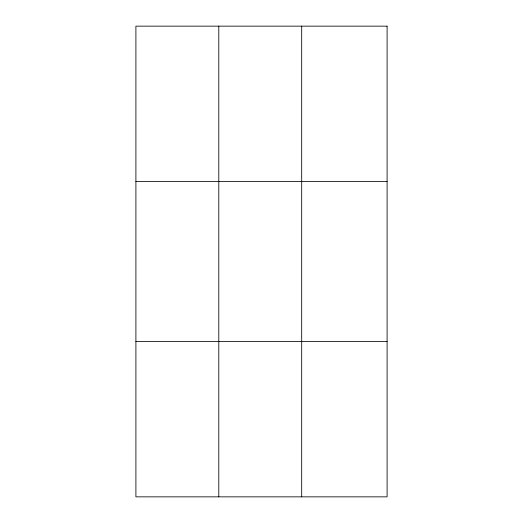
<?xml version="1.0" encoding="UTF-8"?>
<svg xmlns="http://www.w3.org/2000/svg" width="523" height="523" viewBox="0 0 523 523"><rect width="100%" height="100%" fill="white"/><g stroke="black" fill="none" stroke-linecap="round" stroke-linejoin="round"><path stroke-width="0.78" d="M218.797 496.85L218.797 26.15M301.693 496.85L301.693 26.15M135.902 181.481L387.098 181.481M135.902 341.519L387.098 341.519M387.098 26.15L387.098 496.85L135.902 496.85L135.902 26.15L387.098 26.15"/></g></svg>
